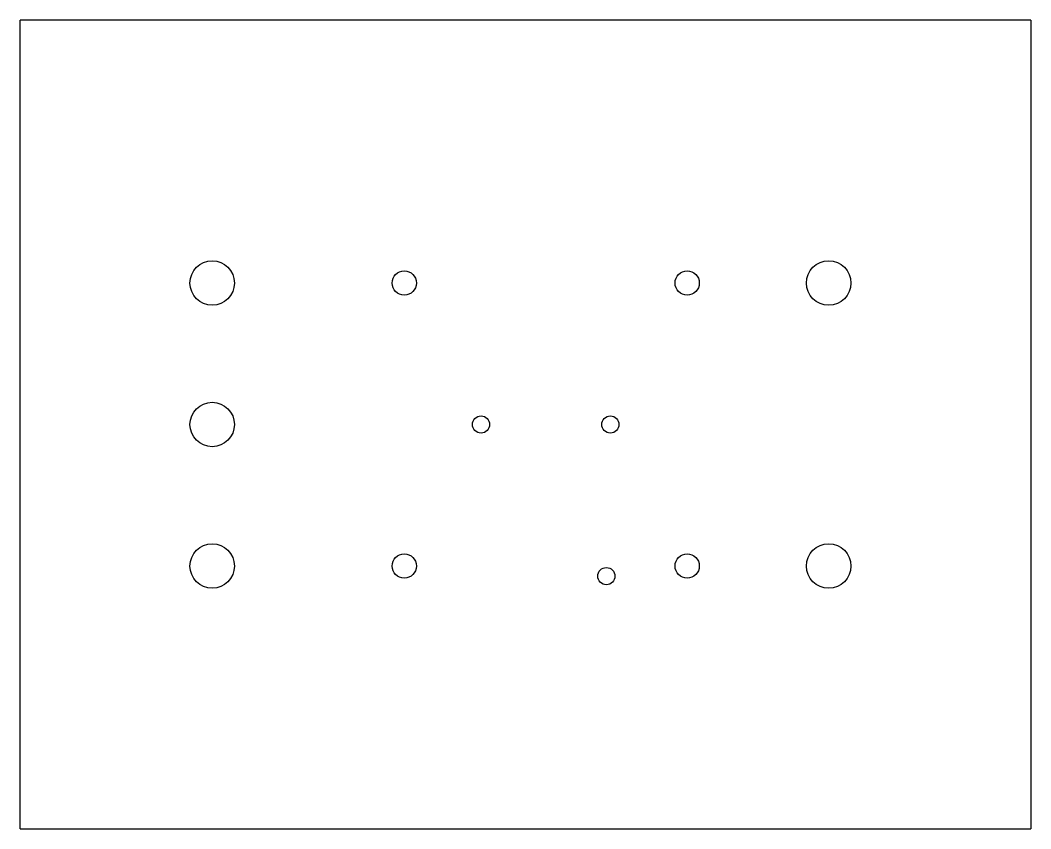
# Model space of a CAD drawing. Header units: millimetres. Extents: x -2865 to -2365, y -445 to -45.
import ezdxf

# ---------------------------------------------------------------- set-up
doc = ezdxf.new("R2010")
doc.units = ezdxf.units.MM

msp = doc.modelspace()

# ---------------------------------------------------------------- linework, layer by layer
at = {"color": 7, "linetype": 'Continuous', "lineweight": 25}
for p, q in [((-2864.99, -445), (-2864.99, -45)), ((-2364.99, -45), (-2864.99, -45)), ((-2364.99, -45), (-2364.99, -445)), ((-2864.99, -445), (-2364.99, -445))]:
    msp.add_line(p, q, dxfattribs=at)
for centre, radius in [((-2770, -175), 11), ((-2464.99, -175), 11), ((-2674.99, -175), 6), ((-2534.99, -175), 6), ((-2770, -245), 11), ((-2636.99, -245), 4.25), ((-2572.99, -245), 4.25), ((-2770, -315), 11), ((-2464.99, -315), 11), ((-2674.99, -315), 6), ((-2534.99, -315), 6), ((-2574.99, -320), 4.25)]:
    msp.add_circle(centre, radius, dxfattribs=at)

doc.saveas('drawing.dxf')
